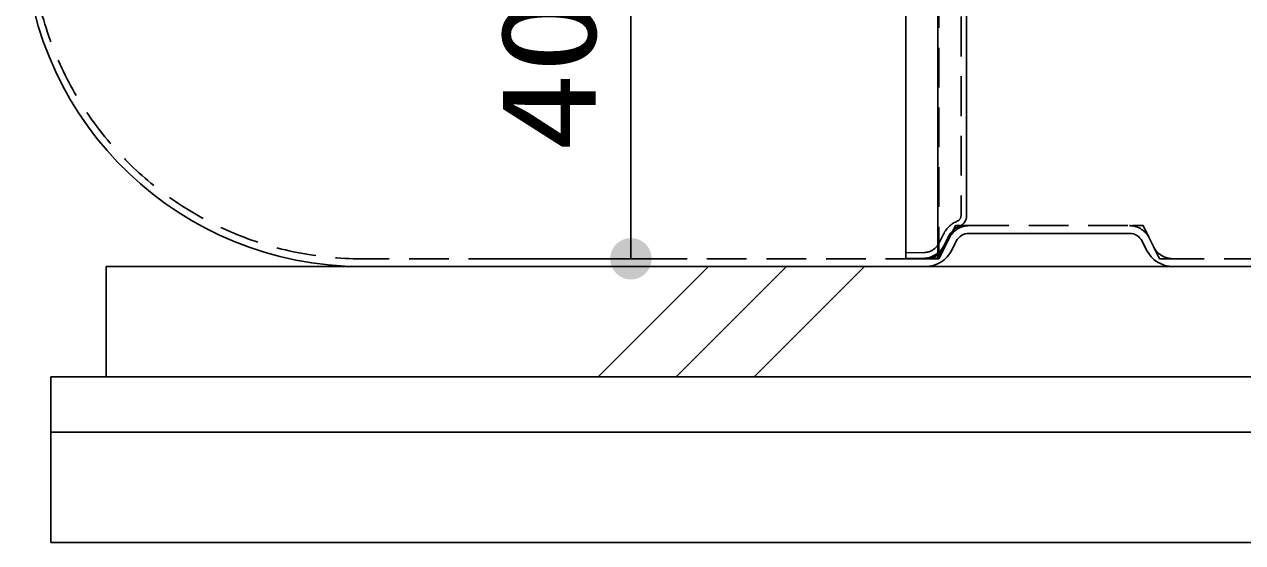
# Model space of a CAD drawing. Units: millimetres, scale not verified. Extents: x -22401 to 8910, y -6308 to 6308.
# Drawn here: x -5791 to -4687, y -3971 to -3502 of the extents above; entities that cross this region are included whole.
import ezdxf
from ezdxf.enums import TextEntityAlignment as Align

# ---------------------------------------------------------------- set-up
doc = ezdxf.new("R2010")
doc.units = ezdxf.units.MM
doc.header["$LTSCALE"] = 30
doc.linetypes.add('DASHED1', pattern=[1.8, 1.2, -0.6])
doc.linetypes.add('DOUBLE_CHAIN1', pattern=[8.8, 5, -1, 0.6, -0.6, 0.6, -1])
for name, color, linetype, lineweight in [('0-2_空気管', 3, 'Continuous', 25), ('0-5_機器', 3, 'Continuous', 25), ('0-8_寸法', 3, 'Continuous', 25), ('1-4_00クル-フ-6寸法', 132, 'Continuous', 25)]:
    doc.layers.add(name, color=color, linetype=linetype, lineweight=lineweight)
doc.styles.add('ＭＳ ゴシック', font='')
doc.styles.get('ＭＳ ゴシック').set_extended_font_data('MS Gothic')

msp = doc.modelspace()

# ---------------------------------------------------------------- linework, layer by layer
at = {"layer": '0-2_空気管'}
for p, q in [((-4992.18, -1971.76), (-4992.18, -3713.96)), ((-4937.18, -1982.94), (-4937.18, -3675.37)), ((-4963.15, -3709.12), (-4963.15, -2264.2)), ((-4953.63, -3694.15), (-4957.79, -3702.46)), ((-4946.45, -3698.38), (-4950.39, -3706.27)), ((-4789.54, -3691.2), (-4934.82, -3691.2)), ((-4773.97, -3706.27), (-4777.91, -3698.38)), ((-4974.54, -3721.2), (-5485.69, -3721.2)), ((-4975.15, -3713.51), (-4992.18, -3713.96)), ((-4397.77, -3721.2), (-4749.82, -3721.2))]:
    msp.add_line(p, q, dxfattribs=at)
at = {"layer": '0-2_空気管', "linetype": 'DASHED1'}
for p, q in [((-4942.18, -1982.94), (-4942.18, -3675.37)), ((-4962.18, -2821.2), (-4962.18, -3709.92)), ((-4934.82, -3684.2), (-4786.77, -3684.2)), ((-4962.26, -3700.23), (-4958.1, -3691.92)), ((-4956.65, -3703.14), (-4952.71, -3695.26)), ((-4771.65, -3695.26), (-4767.71, -3703.14)), ((-4992.18, -3708.96), (-4975.28, -3708.52)), ((-4974.54, -3714.2), (-5485.69, -3714.2)), ((-4397.77, -3714.2), (-4749.82, -3714.2))]:
    msp.add_line(p, q, dxfattribs=at)
at = {"layer": '0-2_空気管', "linetype": 'DOUBLE_CHAIN1'}
for p, q in [((-4952.71, -3695.26), (-4947.18, -3684.2)), ((-4947.18, -3684.2), (-4934.82, -3684.2)), ((-4786.77, -3684.2), (-4777.18, -3684.2)), ((-4777.18, -3684.2), (-4771.65, -3695.26)), ((-4962.18, -3714.2), (-4956.65, -3703.14)), ((-4767.71, -3703.14), (-4762.18, -3714.2)), ((-4975.15, -3713.51), (-4963.15, -3713.2)), ((-4962.18, -3714.2), (-4974.54, -3714.2)), ((-4749.82, -3714.2), (-4762.18, -3714.2))]:
    msp.add_line(p, q, dxfattribs=at)
msp.add_lwpolyline([(-4957.79, -3702.46), (-4963.15, -3713.2), (-4963.15, -3709.12)], dxfattribs=at)
at = {"layer": '0-2_空気管'}
for centre, radius, start, end in [((-5485.64, -3415.2), 306, 182.809, 270), ((-4947.18, -3675.37), 10, 292.405, 0), ((-4935.74, -3703.1), 20, 112.405, 153.435), ((-4934.82, -3704.2), 13, 90, 153.435), ((-4789.54, -3704.2), 13, 26.565, 90), ((-4975.67, -3693.52), 20, 271.5, 333.435), ((-4974.54, -3694.2), 27, 270, 333.435), ((-4749.82, -3694.2), 27, 206.565, 270)]:
    msp.add_arc(centre, radius, start, end, dxfattribs=at)
at = {"layer": '0-2_空気管', "linetype": 'DASHED1'}
for centre, radius, start, end in [((-5485.69, -3414.2), 300, 183, 270), ((-4947.18, -3675.37), 5, 292.405, 0), ((-4935.74, -3703.1), 25, 112.405, 153.435), ((-4934.82, -3704.2), 20, 90, 153.435), ((-4789.54, -3704.2), 20, 26.565, 90), ((-4975.67, -3693.52), 15, 271.5, 333.435), ((-4974.54, -3694.2), 20, 270, 333.435), ((-4749.82, -3694.2), 20, 206.565, 270)]:
    msp.add_arc(centre, radius, start, end, dxfattribs=at)
at = {"layer": '0-5_機器', "color": 2}
for p, q in [((-5717.18, -3721.2), (-3317.18, -3721.2)), ((-5717.18, -3721.2), (-5717.18, -3821.2)), ((-5271.16, -3821.2), (-5171.16, -3721.2)), ((-5200.45, -3821.2), (-5100.45, -3721.2)), ((-5129.74, -3821.2), (-5029.74, -3721.2)), ((-5767.18, -3821.2), (-3267.18, -3821.2)), ((-5767.18, -3821.2), (-5767.18, -3971.2)), ((-5767.18, -3871.2), (-3267.18, -3871.2)), ((-5767.18, -3971.2), (-3267.18, -3971.2))]:
    msp.add_line(p, q, dxfattribs=at)
at = {"layer": '0-8_寸法'}
msp.add_line((-5197.01, -3714.2), (-5351.19, -3714.2), dxfattribs=at)
at = {"layer": '1-4_00クル-フ-6寸法', "color": 4}
for p in [(-5241.38, -3314.2), (-5361.38, -3714.2)]:
    msp.add_line(p, (-5241.38, -3714.2), dxfattribs=at)
at = {"layer": '1-4_00クル-フ-6寸法'}
for points in [[(-5241.38, -3714.2), (-5254.22, -3700.53), (-5252.41, -3699.03)], [(-5241.38, -3714.2), (-5252.41, -3699.03), (-5250.42, -3697.77)], [(-5241.38, -3714.2), (-5250.42, -3697.77), (-5248.29, -3696.76)], [(-5241.38, -3714.2), (-5248.29, -3696.76), (-5246.05, -3696.04)], [(-5241.38, -3714.2), (-5246.05, -3696.04), (-5243.73, -3695.6)], [(-5241.38, -3714.2), (-5243.73, -3695.6), (-5241.38, -3695.45)], [(-5241.38, -3714.2), (-5241.38, -3695.45), (-5239.03, -3695.6)], [(-5241.38, -3714.2), (-5239.03, -3695.6), (-5236.72, -3696.04)], [(-5241.38, -3714.2), (-5236.72, -3696.04), (-5234.48, -3696.76)], [(-5241.38, -3714.2), (-5234.48, -3696.76), (-5232.35, -3697.77)], [(-5241.38, -3714.2), (-5232.35, -3697.77), (-5230.36, -3699.03)], [(-5241.38, -3714.2), (-5230.36, -3699.03), (-5228.55, -3700.53)], [(-5241.38, -3714.2), (-5260.1, -3713.02), (-5259.8, -3710.68)], [(-5241.38, -3714.2), (-5259.8, -3710.68), (-5259.22, -3708.4)], [(-5241.38, -3714.2), (-5259.22, -3708.4), (-5258.35, -3706.21)], [(-5241.38, -3714.2), (-5258.35, -3706.21), (-5257.22, -3704.15)], [(-5241.38, -3714.2), (-5257.22, -3704.15), (-5255.83, -3702.25)], [(-5241.38, -3714.2), (-5255.83, -3702.25), (-5254.22, -3700.53)], [(-5241.38, -3714.2), (-5228.55, -3700.53), (-5226.94, -3702.25)], [(-5241.38, -3714.2), (-5226.94, -3702.25), (-5225.55, -3704.15)], [(-5241.38, -3714.2), (-5225.55, -3704.15), (-5224.42, -3706.21)], [(-5241.38, -3714.2), (-5224.42, -3706.21), (-5223.55, -3708.4)], [(-5241.38, -3714.2), (-5223.55, -3708.4), (-5222.97, -3710.68)], [(-5241.38, -3714.2), (-5222.97, -3710.68), (-5222.67, -3713.02)], [(-5241.38, -3714.2), (-5260.1, -3715.37), (-5260.1, -3713.02)], [(-5241.38, -3714.2), (-5259.8, -3717.71), (-5260.1, -3715.37)], [(-5241.38, -3714.2), (-5259.22, -3719.99), (-5259.8, -3717.71)], [(-5241.38, -3714.2), (-5258.35, -3722.18), (-5259.22, -3719.99)], [(-5241.38, -3714.2), (-5257.22, -3724.24), (-5258.35, -3722.18)], [(-5241.38, -3714.2), (-5255.83, -3726.15), (-5257.22, -3724.24)], [(-5241.38, -3714.2), (-5254.22, -3727.87), (-5255.83, -3726.15)], [(-5241.38, -3714.2), (-5252.41, -3729.37), (-5254.22, -3727.87)], [(-5241.38, -3714.2), (-5250.42, -3730.63), (-5252.41, -3729.37)], [(-5241.38, -3714.2), (-5248.29, -3731.63), (-5250.42, -3730.63)], [(-5241.38, -3714.2), (-5246.05, -3732.36), (-5248.29, -3731.63)], [(-5241.38, -3714.2), (-5243.73, -3732.8), (-5246.05, -3732.36)], [(-5241.38, -3714.2), (-5241.38, -3732.95), (-5243.73, -3732.8)], [(-5241.38, -3714.2), (-5222.67, -3713.02), (-5222.67, -3715.37)], [(-5241.38, -3714.2), (-5239.03, -3732.8), (-5241.38, -3732.95)], [(-5241.38, -3714.2), (-5236.72, -3732.36), (-5239.03, -3732.8)], [(-5241.38, -3714.2), (-5234.48, -3731.63), (-5236.72, -3732.36)], [(-5241.38, -3714.2), (-5232.35, -3730.63), (-5234.48, -3731.63)], [(-5241.38, -3714.2), (-5230.36, -3729.37), (-5232.35, -3730.63)], [(-5241.38, -3714.2), (-5228.55, -3727.87), (-5230.36, -3729.37)], [(-5241.38, -3714.2), (-5226.94, -3726.15), (-5228.55, -3727.87)], [(-5241.38, -3714.2), (-5225.55, -3724.24), (-5226.94, -3726.15)], [(-5241.38, -3714.2), (-5224.42, -3722.18), (-5225.55, -3724.24)], [(-5241.38, -3714.2), (-5223.55, -3719.99), (-5224.42, -3722.18)], [(-5241.38, -3714.2), (-5222.97, -3717.71), (-5223.55, -3719.99)], [(-5241.38, -3714.2), (-5222.67, -3715.37), (-5222.97, -3717.71)]]:
    msp.add_solid(points, dxfattribs=at)

# ---------------------------------------------------------------- texts
at = {"layer": '1-4_00クル-フ-6寸法', "color": 3, "style": 'ＭＳ ゴシック', "width": 1.2}
msp.add_text('400', height=86.66, rotation=90, dxfattribs=at).set_placement((-5247.23, -3617.05), align=Align.BOTTOM_LEFT)

doc.saveas('drawing.dxf')
